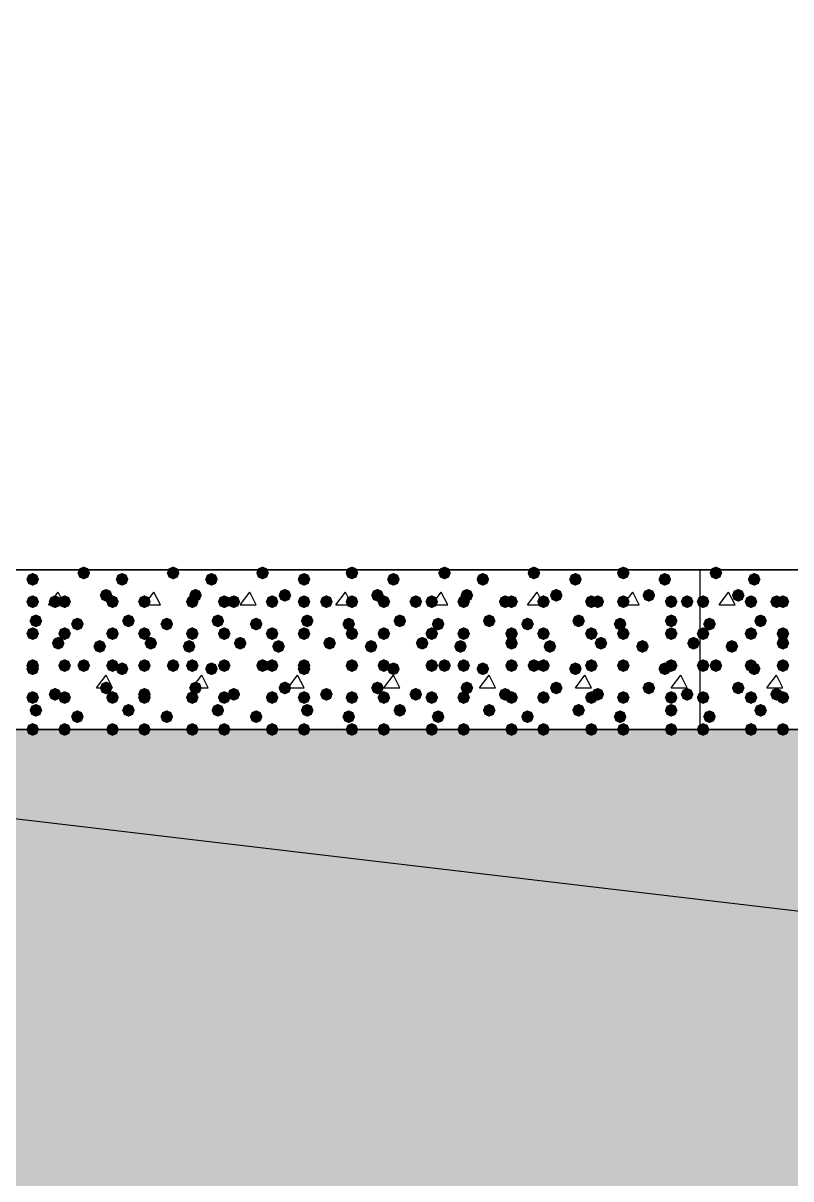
# Model space of a CAD drawing. Header units: millimetres. Extents: x 0 to 420, y 0 to 297.
# Drawn here: x 234.53 to 244.71, y 120.96 to 136.28 of the extents above; entities that cross this region are included whole.
import ezdxf

# ---------------------------------------------------------------- set-up
doc = ezdxf.new("R2010")
doc.units = ezdxf.units.MM
doc.layers.get('0').update_dxf_attribs({"linetype": 'CONTINUOUS'})

msp = doc.modelspace()

# ---------------------------------------------------------------- hatches: boundary and pattern name
at = {"true_color": 0x000008}
for points in [[(234.738333, 128.905), (234.713462, 128.845204), (234.653667, 128.820333), (234.593871, 128.845204), (234.569, 128.905), (234.593871, 128.964796), (234.653667, 128.989667), (234.713462, 128.964796)], [(235.415667, 128.989667), (235.390796, 128.929871), (235.331, 128.905), (235.271204, 128.929871), (235.246333, 128.989667), (235.271204, 129.049462), (235.331, 129.074333), (235.390796, 129.049463)], [(235.923667, 128.905), (235.898796, 128.845204), (235.839, 128.820333), (235.779204, 128.845204), (235.754333, 128.905), (235.779204, 128.964796), (235.839, 128.989667), (235.898796, 128.964796)], [(236.601, 128.989667), (236.576129, 128.929871), (236.516333, 128.905), (236.456538, 128.929871), (236.431667, 128.989667), (236.456537, 129.049462), (236.516333, 129.074333), (236.576129, 129.049463)], [(237.109, 128.905), (237.084129, 128.845204), (237.024333, 128.820333), (236.964538, 128.845204), (236.939667, 128.905), (236.964537, 128.964796), (237.024333, 128.989667), (237.084129, 128.964796)], [(237.786333, 128.989667), (237.761462, 128.929871), (237.701667, 128.905), (237.641871, 128.929871), (237.617, 128.989667), (237.641871, 129.049462), (237.701667, 129.074333), (237.761462, 129.049463)], [(238.336667, 128.905), (238.311796, 128.845204), (238.252, 128.820333), (238.192204, 128.845204), (238.167333, 128.905), (238.192204, 128.964796), (238.252, 128.989667), (238.311796, 128.964796)], [(238.971667, 128.989667), (238.946796, 128.929871), (238.887, 128.905), (238.827204, 128.929871), (238.802333, 128.989667), (238.827204, 129.049462), (238.887, 129.074333), (238.946796, 129.049463)], [(239.522, 128.905), (239.497129, 128.845204), (239.437333, 128.820333), (239.377537, 128.845204), (239.352667, 128.905), (239.377537, 128.964796), (239.437333, 128.989667), (239.497129, 128.964796)], [(240.199333, 128.989667), (240.174463, 128.929871), (240.114667, 128.905), (240.054871, 128.929871), (240.03, 128.989667), (240.054871, 129.049462), (240.114667, 129.074333), (240.174462, 129.049463)], [(240.707333, 128.905), (240.682462, 128.845204), (240.622667, 128.820333), (240.562871, 128.845204), (240.538, 128.905), (240.562871, 128.964796), (240.622667, 128.989667), (240.682462, 128.964796)], [(241.384667, 128.989667), (241.359796, 128.929871), (241.3, 128.905), (241.240204, 128.929871), (241.215333, 128.989667), (241.240204, 129.049462), (241.3, 129.074333), (241.359796, 129.049463)], [(241.935, 128.905), (241.910129, 128.845204), (241.850333, 128.820333), (241.790538, 128.845204), (241.765667, 128.905), (241.790537, 128.964796), (241.850333, 128.989667), (241.910129, 128.964796)], [(242.57, 128.989667), (242.545129, 128.929871), (242.485333, 128.905), (242.425538, 128.929871), (242.400667, 128.989667), (242.425537, 129.049462), (242.485333, 129.074333), (242.545129, 129.049463)], [(243.120333, 128.905), (243.095462, 128.845204), (243.035667, 128.820333), (242.975871, 128.845204), (242.951, 128.905), (242.975871, 128.964796), (243.035667, 128.989667), (243.095462, 128.964796)], [(234.738333, 128.608667), (234.713462, 128.548871), (234.653667, 128.524), (234.593871, 128.548871), (234.569, 128.608667), (234.593871, 128.668462), (234.653667, 128.693333), (234.713462, 128.668463)], [(235.034667, 128.608667), (235.009796, 128.548871), (234.95, 128.524), (234.890204, 128.548871), (234.865333, 128.608667), (234.890204, 128.668462), (234.95, 128.693333), (235.009796, 128.668463)], [(235.161667, 128.608667), (235.136796, 128.548871), (235.077, 128.524), (235.017204, 128.548871), (234.992333, 128.608667), (235.017204, 128.668462), (235.077, 128.693333), (235.136796, 128.668463)], [(235.712, 128.693333), (235.687129, 128.633537), (235.627333, 128.608667), (235.567537, 128.633537), (235.542667, 128.693333), (235.567537, 128.753129), (235.627333, 128.778), (235.687129, 128.753129)], [(235.796667, 128.608667), (235.771796, 128.548871), (235.712, 128.524), (235.652204, 128.548871), (235.627333, 128.608667), (235.652204, 128.668462), (235.712, 128.693333), (235.771796, 128.668463)], [(236.22, 128.608667), (236.195129, 128.548871), (236.135333, 128.524), (236.075538, 128.548871), (236.050667, 128.608667), (236.075537, 128.668462), (236.135333, 128.693333), (236.195129, 128.668463)], [(236.22, 128.608667), (236.195129, 128.548871), (236.135333, 128.524), (236.075538, 128.548871), (236.050667, 128.608667), (236.075537, 128.668462), (236.135333, 128.693333), (236.195129, 128.668463)], [(236.855, 128.608667), (236.830129, 128.548871), (236.770333, 128.524), (236.710538, 128.548871), (236.685667, 128.608667), (236.710537, 128.668462), (236.770333, 128.693333), (236.830129, 128.668463)], [(236.897333, 128.693333), (236.872462, 128.633537), (236.812667, 128.608667), (236.752871, 128.633537), (236.728, 128.693333), (236.752871, 128.753129), (236.812667, 128.778), (236.872462, 128.753129)], [(237.278333, 128.608667), (237.253462, 128.548871), (237.193667, 128.524), (237.133871, 128.548871), (237.109, 128.608667), (237.133871, 128.668462), (237.193667, 128.693333), (237.253462, 128.668463)], [(237.405333, 128.608667), (237.380462, 128.548871), (237.320667, 128.524), (237.260871, 128.548871), (237.236, 128.608667), (237.260871, 128.668462), (237.320667, 128.693333), (237.380462, 128.668463)], [(237.913333, 128.608667), (237.888463, 128.548871), (237.828667, 128.524), (237.768871, 128.548871), (237.744, 128.608667), (237.768871, 128.668462), (237.828667, 128.693333), (237.888462, 128.668463)], [(238.082667, 128.693333), (238.057796, 128.633537), (237.998, 128.608667), (237.938204, 128.633537), (237.913333, 128.693333), (237.938204, 128.753129), (237.998, 128.778), (238.057796, 128.753129)], [(238.336667, 128.608667), (238.311796, 128.548871), (238.252, 128.524), (238.192204, 128.548871), (238.167333, 128.608667), (238.192204, 128.668462), (238.252, 128.693333), (238.311796, 128.668463)], [(238.633, 128.608667), (238.608129, 128.548871), (238.548333, 128.524), (238.488538, 128.548871), (238.463667, 128.608667), (238.488537, 128.668462), (238.548333, 128.693333), (238.608129, 128.668463)], [(238.971667, 128.608667), (238.946796, 128.548871), (238.887, 128.524), (238.827204, 128.548871), (238.802333, 128.608667), (238.827204, 128.668462), (238.887, 128.693333), (238.946796, 128.668463)], [(239.310333, 128.693333), (239.285462, 128.633537), (239.225667, 128.608667), (239.165871, 128.633537), (239.141, 128.693333), (239.165871, 128.753129), (239.225667, 128.778), (239.285462, 128.753129)], [(239.395, 128.608667), (239.370129, 128.548871), (239.310333, 128.524), (239.250538, 128.548871), (239.225667, 128.608667), (239.250537, 128.668462), (239.310333, 128.693333), (239.370129, 128.668463)], [(239.818333, 128.608667), (239.793462, 128.548871), (239.733667, 128.524), (239.673871, 128.548871), (239.649, 128.608667), (239.673871, 128.668462), (239.733667, 128.693333), (239.793462, 128.668463)], [(240.03, 128.608667), (240.005129, 128.548871), (239.945333, 128.524), (239.885538, 128.548871), (239.860667, 128.608667), (239.885537, 128.668462), (239.945333, 128.693333), (240.005129, 128.668463)], [(240.453333, 128.608667), (240.428462, 128.548871), (240.368667, 128.524), (240.308871, 128.548871), (240.284, 128.608667), (240.308871, 128.668462), (240.368667, 128.693333), (240.428462, 128.668463)], [(240.495667, 128.693333), (240.470796, 128.633537), (240.411, 128.608667), (240.351204, 128.633537), (240.326333, 128.693333), (240.351204, 128.753129), (240.411, 128.778), (240.470796, 128.753129)], [(241.003667, 128.608667), (240.978796, 128.548871), (240.919, 128.524), (240.859204, 128.548871), (240.834333, 128.608667), (240.859204, 128.668462), (240.919, 128.693333), (240.978796, 128.668463)], [(241.088333, 128.608667), (241.063462, 128.548871), (241.003667, 128.524), (240.943871, 128.548871), (240.919, 128.608667), (240.943871, 128.668462), (241.003667, 128.693333), (241.063462, 128.668463)], [(241.511667, 128.608667), (241.486796, 128.548871), (241.427, 128.524), (241.367204, 128.548871), (241.342333, 128.608667), (241.367204, 128.668462), (241.427, 128.693333), (241.486796, 128.668463)], [(241.681, 128.693333), (241.656129, 128.633537), (241.596333, 128.608667), (241.536538, 128.633537), (241.511667, 128.693333), (241.536537, 128.753129), (241.596333, 128.778), (241.656129, 128.753129)], [(242.146667, 128.608667), (242.121796, 128.548871), (242.062, 128.524), (242.002204, 128.548871), (241.977333, 128.608667), (242.002204, 128.668462), (242.062, 128.693333), (242.121796, 128.668463)], [(242.231333, 128.608667), (242.206462, 128.548871), (242.146667, 128.524), (242.086871, 128.548871), (242.062, 128.608667), (242.086871, 128.668462), (242.146667, 128.693333), (242.206462, 128.668463)], [(242.57, 128.608667), (242.545129, 128.548871), (242.485333, 128.524), (242.425538, 128.548871), (242.400667, 128.608667), (242.425537, 128.668462), (242.485333, 128.693333), (242.545129, 128.668463)], [(242.908667, 128.693333), (242.883796, 128.633537), (242.824, 128.608667), (242.764204, 128.633537), (242.739333, 128.693333), (242.764204, 128.753129), (242.824, 128.778), (242.883796, 128.753129)], [(243.205, 128.608667), (243.180129, 128.548871), (243.120333, 128.524), (243.060538, 128.548871), (243.035667, 128.608667), (243.060537, 128.668462), (243.120333, 128.693333), (243.180129, 128.668463)], [(243.416667, 128.608667), (243.391796, 128.548871), (243.332, 128.524), (243.272204, 128.548871), (243.247333, 128.608667), (243.272204, 128.668462), (243.332, 128.693333), (243.391796, 128.668463)], [(234.780667, 128.354667), (234.755796, 128.294871), (234.696, 128.27), (234.636204, 128.294871), (234.611333, 128.354667), (234.636204, 128.414462), (234.696, 128.439333), (234.755796, 128.414463)], [(235.331, 128.312333), (235.306129, 128.252537), (235.246333, 128.227667), (235.186538, 128.252537), (235.161667, 128.312333), (235.186537, 128.372129), (235.246333, 128.397), (235.306129, 128.372129)], [(236.008333, 128.354667), (235.983462, 128.294871), (235.923667, 128.27), (235.863871, 128.294871), (235.839, 128.354667), (235.863871, 128.414462), (235.923667, 128.439333), (235.983462, 128.414463)], [(236.516333, 128.312333), (236.491462, 128.252537), (236.431667, 128.227667), (236.371871, 128.252537), (236.347, 128.312333), (236.371871, 128.372129), (236.431667, 128.397), (236.491462, 128.372129)], [(237.193667, 128.354667), (237.168796, 128.294871), (237.109, 128.27), (237.049204, 128.294871), (237.024333, 128.354667), (237.049204, 128.414462), (237.109, 128.439333), (237.168796, 128.414463)], [(237.701667, 128.312333), (237.676796, 128.252537), (237.617, 128.227667), (237.557204, 128.252537), (237.532333, 128.312333), (237.557204, 128.372129), (237.617, 128.397), (237.676796, 128.372129)], [(238.379, 128.354667), (238.354129, 128.294871), (238.294333, 128.27), (238.234537, 128.294871), (238.209667, 128.354667), (238.234537, 128.414462), (238.294333, 128.439333), (238.354129, 128.414463)], [(238.929333, 128.312333), (238.904462, 128.252537), (238.844667, 128.227667), (238.784871, 128.252537), (238.76, 128.312333), (238.784871, 128.372129), (238.844667, 128.397), (238.904462, 128.372129)], [(239.606667, 128.354667), (239.581796, 128.294871), (239.522, 128.27), (239.462204, 128.294871), (239.437333, 128.354667), (239.462204, 128.414462), (239.522, 128.439333), (239.581796, 128.414463)], [(240.114667, 128.312333), (240.089796, 128.252537), (240.03, 128.227667), (239.970204, 128.252537), (239.945333, 128.312333), (239.970204, 128.372129), (240.03, 128.397), (240.089796, 128.372129)], [(240.792, 128.354667), (240.767129, 128.294871), (240.707333, 128.27), (240.647538, 128.294871), (240.622667, 128.354667), (240.647537, 128.414462), (240.707333, 128.439333), (240.767129, 128.414463)], [(241.3, 128.312333), (241.275129, 128.252537), (241.215333, 128.227667), (241.155538, 128.252537), (241.130667, 128.312333), (241.155537, 128.372129), (241.215333, 128.397), (241.275129, 128.372129)], [(241.977333, 128.354667), (241.952462, 128.294871), (241.892667, 128.27), (241.832871, 128.294871), (241.808, 128.354667), (241.832871, 128.414462), (241.892667, 128.439333), (241.952462, 128.414463)], [(242.527667, 128.312333), (242.502796, 128.252537), (242.443, 128.227667), (242.383204, 128.252537), (242.358333, 128.312333), (242.383204, 128.372129), (242.443, 128.397), (242.502796, 128.372129)], [(243.205, 128.354667), (243.180129, 128.294871), (243.120333, 128.27), (243.060538, 128.294871), (243.035667, 128.354667), (243.060537, 128.414462), (243.120333, 128.439333), (243.180129, 128.414463)], [(234.738333, 128.185333), (234.713462, 128.125538), (234.653667, 128.100667), (234.593871, 128.125538), (234.569, 128.185333), (234.593871, 128.245129), (234.653667, 128.27), (234.713462, 128.245129)], [(235.161667, 128.185333), (235.136796, 128.125538), (235.077, 128.100667), (235.017204, 128.125538), (234.992333, 128.185333), (235.017204, 128.245129), (235.077, 128.27), (235.136796, 128.245129)], [(235.796667, 128.185333), (235.771796, 128.125538), (235.712, 128.100667), (235.652204, 128.125538), (235.627333, 128.185333), (235.652204, 128.245129), (235.712, 128.27), (235.771796, 128.245129)], [(236.22, 128.185333), (236.195129, 128.125538), (236.135333, 128.100667), (236.075538, 128.125538), (236.050667, 128.185333), (236.075537, 128.245129), (236.135333, 128.27), (236.195129, 128.245129)], [(236.855, 128.185333), (236.830129, 128.125538), (236.770333, 128.100667), (236.710538, 128.125538), (236.685667, 128.185333), (236.710537, 128.245129), (236.770333, 128.27), (236.830129, 128.245129)], [(237.278333, 128.185333), (237.253462, 128.125538), (237.193667, 128.100667), (237.133871, 128.125538), (237.109, 128.185333), (237.133871, 128.245129), (237.193667, 128.27), (237.253462, 128.245129)], [(237.913333, 128.185333), (237.888463, 128.125538), (237.828667, 128.100667), (237.768871, 128.125538), (237.744, 128.185333), (237.768871, 128.245129), (237.828667, 128.27), (237.888462, 128.245129)], [(238.336667, 128.185333), (238.311796, 128.125538), (238.252, 128.100667), (238.192204, 128.125538), (238.167333, 128.185333), (238.192204, 128.245129), (238.252, 128.27), (238.311796, 128.245129)], [(238.971667, 128.185333), (238.946796, 128.125538), (238.887, 128.100667), (238.827204, 128.125538), (238.802333, 128.185333), (238.827204, 128.245129), (238.887, 128.27), (238.946796, 128.245129)], [(239.395, 128.185333), (239.370129, 128.125538), (239.310333, 128.100667), (239.250538, 128.125538), (239.225667, 128.185333), (239.250537, 128.245129), (239.310333, 128.27), (239.370129, 128.245129)], [(240.03, 128.185333), (240.005129, 128.125538), (239.945333, 128.100667), (239.885538, 128.125538), (239.860667, 128.185333), (239.885537, 128.245129), (239.945333, 128.27), (240.005129, 128.245129)], [(240.453333, 128.185333), (240.428462, 128.125538), (240.368667, 128.100667), (240.308871, 128.125538), (240.284, 128.185333), (240.308871, 128.245129), (240.368667, 128.27), (240.428462, 128.245129)], [(241.088333, 128.185333), (241.063462, 128.125538), (241.003667, 128.100667), (240.943871, 128.125538), (240.919, 128.185333), (240.943871, 128.245129), (241.003667, 128.27), (241.063462, 128.245129)], [(241.511667, 128.185333), (241.486796, 128.125538), (241.427, 128.100667), (241.367204, 128.125538), (241.342333, 128.185333), (241.367204, 128.245129), (241.427, 128.27), (241.486796, 128.245129)], [(242.146667, 128.185333), (242.121796, 128.125538), (242.062, 128.100667), (242.002204, 128.125538), (241.977333, 128.185333), (242.002204, 128.245129), (242.062, 128.27), (242.121796, 128.245129)], [(242.57, 128.185333), (242.545129, 128.125538), (242.485333, 128.100667), (242.425538, 128.125538), (242.400667, 128.185333), (242.425537, 128.245129), (242.485333, 128.27), (242.545129, 128.245129)], [(243.205, 128.185333), (243.180129, 128.125538), (243.120333, 128.100667), (243.060538, 128.125538), (243.035667, 128.185333), (243.060537, 128.245129), (243.120333, 128.27), (243.180129, 128.245129)], [(235.077, 128.058333), (235.052129, 127.998538), (234.992333, 127.973667), (234.932538, 127.998538), (234.907667, 128.058333), (234.932537, 128.118129), (234.992333, 128.143), (235.052129, 128.118129)], [(235.627333, 128.016), (235.602463, 127.956204), (235.542667, 127.931333), (235.482871, 127.956204), (235.458, 128.016), (235.482871, 128.075796), (235.542667, 128.100667), (235.602462, 128.075796)], [(236.304667, 128.058333), (236.279796, 127.998538), (236.22, 127.973667), (236.160204, 127.998538), (236.135333, 128.058333), (236.160204, 128.118129), (236.22, 128.143), (236.279796, 128.118129)], [(236.812667, 128.016), (236.787796, 127.956204), (236.728, 127.931333), (236.668204, 127.956204), (236.643333, 128.016), (236.668204, 128.075796), (236.728, 128.100667), (236.787796, 128.075796)], [(237.49, 128.058333), (237.465129, 127.998538), (237.405333, 127.973667), (237.345538, 127.998538), (237.320667, 128.058333), (237.345537, 128.118129), (237.405333, 128.143), (237.465129, 128.118129)], [(237.998, 128.016), (237.973129, 127.956204), (237.913333, 127.931333), (237.853538, 127.956204), (237.828667, 128.016), (237.853537, 128.075796), (237.913333, 128.100667), (237.973129, 128.075796)], [(238.675333, 128.058333), (238.650462, 127.998538), (238.590667, 127.973667), (238.530871, 127.998538), (238.506, 128.058333), (238.530871, 128.118129), (238.590667, 128.143), (238.650462, 128.118129)], [(239.225667, 128.016), (239.200796, 127.956204), (239.141, 127.931333), (239.081204, 127.956204), (239.056333, 128.016), (239.081204, 128.075796), (239.141, 128.100667), (239.200796, 128.075796)], [(239.903, 128.058333), (239.878129, 127.998538), (239.818333, 127.973667), (239.758537, 127.998538), (239.733667, 128.058333), (239.758537, 128.118129), (239.818333, 128.143), (239.878129, 128.118129)], [(240.411, 128.016), (240.386129, 127.956204), (240.326333, 127.931333), (240.266538, 127.956204), (240.241667, 128.016), (240.266537, 128.075796), (240.326333, 128.100667), (240.386129, 128.075796)], [(241.088333, 128.058333), (241.063462, 127.998538), (241.003667, 127.973667), (240.943871, 127.998538), (240.919, 128.058333), (240.943871, 128.118129), (241.003667, 128.143), (241.063462, 128.118129)], [(241.596333, 128.016), (241.571463, 127.956204), (241.511667, 127.931333), (241.451871, 127.956204), (241.427, 128.016), (241.451871, 128.075796), (241.511667, 128.100667), (241.571462, 128.075796)], [(242.273667, 128.058333), (242.248796, 127.998538), (242.189, 127.973667), (242.129204, 127.998538), (242.104333, 128.058333), (242.129204, 128.118129), (242.189, 128.143), (242.248796, 128.118129)], [(242.824, 128.016), (242.799129, 127.956204), (242.739333, 127.931333), (242.679538, 127.956204), (242.654667, 128.016), (242.679537, 128.075796), (242.739333, 128.100667), (242.799129, 128.075796)], [(243.501333, 128.058333), (243.476462, 127.998538), (243.416667, 127.973667), (243.356871, 127.998538), (243.332, 128.058333), (243.356871, 128.118129), (243.416667, 128.143), (243.476462, 128.118129)], [(234.738333, 127.762), (234.713462, 127.702204), (234.653667, 127.677333), (234.593871, 127.702204), (234.569, 127.762), (234.593871, 127.821796), (234.653667, 127.846667), (234.713462, 127.821796)], [(234.738333, 127.719667), (234.713462, 127.659871), (234.653667, 127.635), (234.593871, 127.659871), (234.569, 127.719667), (234.593871, 127.779462), (234.653667, 127.804333), (234.713462, 127.779463)], [(235.161667, 127.762), (235.136796, 127.702204), (235.077, 127.677333), (235.017204, 127.702204), (234.992333, 127.762), (235.017204, 127.821796), (235.077, 127.846667), (235.136796, 127.821796)], [(235.415667, 127.762), (235.390796, 127.702204), (235.331, 127.677333), (235.271204, 127.702204), (235.246333, 127.762), (235.271204, 127.821796), (235.331, 127.846667), (235.390796, 127.821796)], [(235.796667, 127.762), (235.771796, 127.702204), (235.712, 127.677333), (235.652204, 127.702204), (235.627333, 127.762), (235.652204, 127.821796), (235.712, 127.846667), (235.771796, 127.821796)], [(235.923667, 127.719667), (235.898796, 127.659871), (235.839, 127.635), (235.779204, 127.659871), (235.754333, 127.719667), (235.779204, 127.779462), (235.839, 127.804333), (235.898796, 127.779463)], [(236.22, 127.762), (236.195129, 127.702204), (236.135333, 127.677333), (236.075538, 127.702204), (236.050667, 127.762), (236.075537, 127.821796), (236.135333, 127.846667), (236.195129, 127.821796)], [(236.601, 127.762), (236.576129, 127.702204), (236.516333, 127.677333), (236.456538, 127.702204), (236.431667, 127.762), (236.456537, 127.821796), (236.516333, 127.846667), (236.576129, 127.821796)], [(236.855, 127.762), (236.830129, 127.702204), (236.770333, 127.677333), (236.710538, 127.702204), (236.685667, 127.762), (236.710537, 127.821796), (236.770333, 127.846667), (236.830129, 127.821796)], [(237.109, 127.719667), (237.084129, 127.659871), (237.024333, 127.635), (236.964538, 127.659871), (236.939667, 127.719667), (236.964537, 127.779462), (237.024333, 127.804333), (237.084129, 127.779463)], [(237.278333, 127.762), (237.253462, 127.702204), (237.193667, 127.677333), (237.133871, 127.702204), (237.109, 127.762), (237.133871, 127.821796), (237.193667, 127.846667), (237.253462, 127.821796)], [(237.786333, 127.762), (237.761462, 127.702204), (237.701667, 127.677333), (237.641871, 127.702204), (237.617, 127.762), (237.641871, 127.821796), (237.701667, 127.846667), (237.761462, 127.821796)], [(237.913333, 127.762), (237.888463, 127.702204), (237.828667, 127.677333), (237.768871, 127.702204), (237.744, 127.762), (237.768871, 127.821796), (237.828667, 127.846667), (237.888462, 127.821796)], [(238.336667, 127.762), (238.311796, 127.702204), (238.252, 127.677333), (238.192204, 127.702204), (238.167333, 127.762), (238.192204, 127.821796), (238.252, 127.846667), (238.311796, 127.821796)], [(238.336667, 127.719667), (238.311796, 127.659871), (238.252, 127.635), (238.192204, 127.659871), (238.167333, 127.719667), (238.192204, 127.779462), (238.252, 127.804333), (238.311796, 127.779463)], [(238.971667, 127.762), (238.946796, 127.702204), (238.887, 127.677333), (238.827204, 127.702204), (238.802333, 127.762), (238.827204, 127.821796), (238.887, 127.846667), (238.946796, 127.821796)], [(238.971667, 127.762), (238.946796, 127.702204), (238.887, 127.677333), (238.827204, 127.702204), (238.802333, 127.762), (238.827204, 127.821796), (238.887, 127.846667), (238.946796, 127.821796)], [(239.395, 127.762), (239.370129, 127.702204), (239.310333, 127.677333), (239.250538, 127.702204), (239.225667, 127.762), (239.250537, 127.821796), (239.310333, 127.846667), (239.370129, 127.821796)], [(239.522, 127.719667), (239.497129, 127.659871), (239.437333, 127.635), (239.377537, 127.659871), (239.352667, 127.719667), (239.377537, 127.779462), (239.437333, 127.804333), (239.497129, 127.779463)], [(240.03, 127.762), (240.005129, 127.702204), (239.945333, 127.677333), (239.885538, 127.702204), (239.860667, 127.762), (239.885537, 127.821796), (239.945333, 127.846667), (240.005129, 127.821796)], [(240.199333, 127.762), (240.174463, 127.702204), (240.114667, 127.677333), (240.054871, 127.702204), (240.03, 127.762), (240.054871, 127.821796), (240.114667, 127.846667), (240.174462, 127.821796)], [(240.453333, 127.762), (240.428462, 127.702204), (240.368667, 127.677333), (240.308871, 127.702204), (240.284, 127.762), (240.308871, 127.821796), (240.368667, 127.846667), (240.428462, 127.821796)], [(240.707333, 127.719667), (240.682462, 127.659871), (240.622667, 127.635), (240.562871, 127.659871), (240.538, 127.719667), (240.562871, 127.779462), (240.622667, 127.804333), (240.682462, 127.779463)], [(241.088333, 127.762), (241.063462, 127.702204), (241.003667, 127.677333), (240.943871, 127.702204), (240.919, 127.762), (240.943871, 127.821796), (241.003667, 127.846667), (241.063462, 127.821796)], [(241.384667, 127.762), (241.359796, 127.702204), (241.3, 127.677333), (241.240204, 127.702204), (241.215333, 127.762), (241.240204, 127.821796), (241.3, 127.846667), (241.359796, 127.821796)], [(241.511667, 127.762), (241.486796, 127.702204), (241.427, 127.677333), (241.367204, 127.702204), (241.342333, 127.762), (241.367204, 127.821796), (241.427, 127.846667), (241.486796, 127.821796)], [(241.935, 127.719667), (241.910129, 127.659871), (241.850333, 127.635), (241.790538, 127.659871), (241.765667, 127.719667), (241.790537, 127.779462), (241.850333, 127.804333), (241.910129, 127.779463)], [(242.146667, 127.762), (242.121796, 127.702204), (242.062, 127.677333), (242.002204, 127.702204), (241.977333, 127.762), (242.002204, 127.821796), (242.062, 127.846667), (242.121796, 127.821796)], [(242.57, 127.762), (242.545129, 127.702204), (242.485333, 127.677333), (242.425538, 127.702204), (242.400667, 127.762), (242.425537, 127.821796), (242.485333, 127.846667), (242.545129, 127.821796)], [(242.57, 127.762), (242.545129, 127.702204), (242.485333, 127.677333), (242.425538, 127.702204), (242.400667, 127.762), (242.425537, 127.821796), (242.485333, 127.846667), (242.545129, 127.821796)], [(243.120333, 127.719667), (243.095462, 127.659871), (243.035667, 127.635), (242.975871, 127.659871), (242.951, 127.719667), (242.975871, 127.779462), (243.035667, 127.804333), (243.095462, 127.779463)], [(243.205, 127.762), (243.180129, 127.702204), (243.120333, 127.677333), (243.060538, 127.702204), (243.035667, 127.762), (243.060537, 127.821796), (243.120333, 127.846667), (243.180129, 127.821796)], [(235.034667, 127.381), (235.009796, 127.321204), (234.95, 127.296333), (234.890204, 127.321204), (234.865333, 127.381), (234.890204, 127.440796), (234.95, 127.465667), (235.009796, 127.440796)], [(235.712, 127.465667), (235.687129, 127.405871), (235.627333, 127.381), (235.567537, 127.405871), (235.542667, 127.465667), (235.567537, 127.525462), (235.627333, 127.550333), (235.687129, 127.525463)], [(236.22, 127.381), (236.195129, 127.321204), (236.135333, 127.296333), (236.075538, 127.321204), (236.050667, 127.381), (236.075537, 127.440796), (236.135333, 127.465667), (236.195129, 127.440796)], [(236.897333, 127.465667), (236.872462, 127.405871), (236.812667, 127.381), (236.752871, 127.405871), (236.728, 127.465667), (236.752871, 127.525462), (236.812667, 127.550333), (236.872462, 127.525463)], [(237.405333, 127.381), (237.380462, 127.321204), (237.320667, 127.296333), (237.260871, 127.321204), (237.236, 127.381), (237.260871, 127.440796), (237.320667, 127.465667), (237.380462, 127.440796)], [(238.082667, 127.465667), (238.057796, 127.405871), (237.998, 127.381), (237.938204, 127.405871), (237.913333, 127.465667), (237.938204, 127.525462), (237.998, 127.550333), (238.057796, 127.525463)], [(238.633, 127.381), (238.608129, 127.321204), (238.548333, 127.296333), (238.488538, 127.321204), (238.463667, 127.381), (238.488537, 127.440796), (238.548333, 127.465667), (238.608129, 127.440796)], [(239.310333, 127.465667), (239.285462, 127.405871), (239.225667, 127.381), (239.165871, 127.405871), (239.141, 127.465667), (239.165871, 127.525462), (239.225667, 127.550333), (239.285462, 127.525463)], [(239.818333, 127.381), (239.793462, 127.321204), (239.733667, 127.296333), (239.673871, 127.321204), (239.649, 127.381), (239.673871, 127.440796), (239.733667, 127.465667), (239.793462, 127.440796)], [(240.495667, 127.465667), (240.470796, 127.405871), (240.411, 127.381), (240.351204, 127.405871), (240.326333, 127.465667), (240.351204, 127.525462), (240.411, 127.550333), (240.470796, 127.525463)], [(241.003667, 127.381), (240.978796, 127.321204), (240.919, 127.296333), (240.859204, 127.321204), (240.834333, 127.381), (240.859204, 127.440796), (240.919, 127.465667), (240.978796, 127.440796)], [(241.681, 127.465667), (241.656129, 127.405871), (241.596333, 127.381), (241.536538, 127.405871), (241.511667, 127.465667), (241.536537, 127.525462), (241.596333, 127.550333), (241.656129, 127.525463)], [(242.231333, 127.381), (242.206462, 127.321204), (242.146667, 127.296333), (242.086871, 127.321204), (242.062, 127.381), (242.086871, 127.440796), (242.146667, 127.465667), (242.206462, 127.440796)], [(242.908667, 127.465667), (242.883796, 127.405871), (242.824, 127.381), (242.764204, 127.405871), (242.739333, 127.465667), (242.764204, 127.525462), (242.824, 127.550333), (242.883796, 127.525463)], [(243.416667, 127.381), (243.391796, 127.321204), (243.332, 127.296333), (243.272204, 127.321204), (243.247333, 127.381), (243.272204, 127.440796), (243.332, 127.465667), (243.391796, 127.440796)], [(234.738333, 127.338667), (234.713462, 127.278871), (234.653667, 127.254), (234.593871, 127.278871), (234.569, 127.338667), (234.593871, 127.398462), (234.653667, 127.423333), (234.713462, 127.398463)], [(235.161667, 127.338667), (235.136796, 127.278871), (235.077, 127.254), (235.017204, 127.278871), (234.992333, 127.338667), (235.017204, 127.398462), (235.077, 127.423333), (235.136796, 127.398463)], [(235.796667, 127.338667), (235.771796, 127.278871), (235.712, 127.254), (235.652204, 127.278871), (235.627333, 127.338667), (235.652204, 127.398462), (235.712, 127.423333), (235.771796, 127.398463)], [(236.22, 127.338667), (236.195129, 127.278871), (236.135333, 127.254), (236.075538, 127.278871), (236.050667, 127.338667), (236.075537, 127.398462), (236.135333, 127.423333), (236.195129, 127.398463)], [(236.855, 127.338667), (236.830129, 127.278871), (236.770333, 127.254), (236.710538, 127.278871), (236.685667, 127.338667), (236.710537, 127.398462), (236.770333, 127.423333), (236.830129, 127.398463)], [(237.278333, 127.338667), (237.253462, 127.278871), (237.193667, 127.254), (237.133871, 127.278871), (237.109, 127.338667), (237.133871, 127.398462), (237.193667, 127.423333), (237.253462, 127.398463)], [(237.913333, 127.338667), (237.888463, 127.278871), (237.828667, 127.254), (237.768871, 127.278871), (237.744, 127.338667), (237.768871, 127.398462), (237.828667, 127.423333), (237.888462, 127.398463)], [(238.336667, 127.338667), (238.311796, 127.278871), (238.252, 127.254), (238.192204, 127.278871), (238.167333, 127.338667), (238.192204, 127.398462), (238.252, 127.423333), (238.311796, 127.398463)], [(238.971667, 127.338667), (238.946796, 127.278871), (238.887, 127.254), (238.827204, 127.278871), (238.802333, 127.338667), (238.827204, 127.398462), (238.887, 127.423333), (238.946796, 127.398463)], [(239.395, 127.338667), (239.370129, 127.278871), (239.310333, 127.254), (239.250538, 127.278871), (239.225667, 127.338667), (239.250537, 127.398462), (239.310333, 127.423333), (239.370129, 127.398463)], [(240.03, 127.338667), (240.005129, 127.278871), (239.945333, 127.254), (239.885538, 127.278871), (239.860667, 127.338667), (239.885537, 127.398462), (239.945333, 127.423333), (240.005129, 127.398463)], [(240.453333, 127.338667), (240.428462, 127.278871), (240.368667, 127.254), (240.308871, 127.278871), (240.284, 127.338667), (240.308871, 127.398462), (240.368667, 127.423333), (240.428462, 127.398463)], [(241.088333, 127.338667), (241.063462, 127.278871), (241.003667, 127.254), (240.943871, 127.278871), (240.919, 127.338667), (240.943871, 127.398462), (241.003667, 127.423333), (241.063462, 127.398463)], [(241.511667, 127.338667), (241.486796, 127.278871), (241.427, 127.254), (241.367204, 127.278871), (241.342333, 127.338667), (241.367204, 127.398462), (241.427, 127.423333), (241.486796, 127.398463)], [(242.146667, 127.338667), (242.121796, 127.278871), (242.062, 127.254), (242.002204, 127.278871), (241.977333, 127.338667), (242.002204, 127.398462), (242.062, 127.423333), (242.121796, 127.398463)], [(242.57, 127.338667), (242.545129, 127.278871), (242.485333, 127.254), (242.425538, 127.278871), (242.400667, 127.338667), (242.425537, 127.398462), (242.485333, 127.423333), (242.545129, 127.398463)], [(243.205, 127.338667), (243.180129, 127.278871), (243.120333, 127.254), (243.060538, 127.278871), (243.035667, 127.338667), (243.060537, 127.398462), (243.120333, 127.423333), (243.180129, 127.398463)], [(234.780667, 127.169333), (234.755796, 127.109537), (234.696, 127.084667), (234.636204, 127.109537), (234.611333, 127.169333), (234.636204, 127.229129), (234.696, 127.254), (234.755796, 127.229129)], [(235.331, 127.084667), (235.306129, 127.024871), (235.246333, 127), (235.186538, 127.024871), (235.161667, 127.084667), (235.186537, 127.144462), (235.246333, 127.169333), (235.306129, 127.144463)], [(236.008333, 127.169333), (235.983462, 127.109537), (235.923667, 127.084667), (235.863871, 127.109537), (235.839, 127.169333), (235.863871, 127.229129), (235.923667, 127.254), (235.983462, 127.229129)], [(236.516333, 127.084667), (236.491462, 127.024871), (236.431667, 127), (236.371871, 127.024871), (236.347, 127.084667), (236.371871, 127.144462), (236.431667, 127.169333), (236.491462, 127.144463)], [(237.193667, 127.169333), (237.168796, 127.109537), (237.109, 127.084667), (237.049204, 127.109537), (237.024333, 127.169333), (237.049204, 127.229129), (237.109, 127.254), (237.168796, 127.229129)], [(237.701667, 127.084667), (237.676796, 127.024871), (237.617, 127), (237.557204, 127.024871), (237.532333, 127.084667), (237.557204, 127.144462), (237.617, 127.169333), (237.676796, 127.144463)], [(238.379, 127.169333), (238.354129, 127.109537), (238.294333, 127.084667), (238.234537, 127.109537), (238.209667, 127.169333), (238.234537, 127.229129), (238.294333, 127.254), (238.354129, 127.229129)], [(238.929333, 127.084667), (238.904462, 127.024871), (238.844667, 127), (238.784871, 127.024871), (238.76, 127.084667), (238.784871, 127.144462), (238.844667, 127.169333), (238.904462, 127.144463)], [(239.606667, 127.169333), (239.581796, 127.109537), (239.522, 127.084667), (239.462204, 127.109537), (239.437333, 127.169333), (239.462204, 127.229129), (239.522, 127.254), (239.581796, 127.229129)], [(240.114667, 127.084667), (240.089796, 127.024871), (240.03, 127), (239.970204, 127.024871), (239.945333, 127.084667), (239.970204, 127.144462), (240.03, 127.169333), (240.089796, 127.144463)], [(240.792, 127.169333), (240.767129, 127.109537), (240.707333, 127.084667), (240.647538, 127.109537), (240.622667, 127.169333), (240.647537, 127.229129), (240.707333, 127.254), (240.767129, 127.229129)], [(241.3, 127.084667), (241.275129, 127.024871), (241.215333, 127), (241.155538, 127.024871), (241.130667, 127.084667), (241.155537, 127.144462), (241.215333, 127.169333), (241.275129, 127.144463)], [(241.977333, 127.169333), (241.952462, 127.109537), (241.892667, 127.084667), (241.832871, 127.109537), (241.808, 127.169333), (241.832871, 127.229129), (241.892667, 127.254), (241.952462, 127.229129)], [(242.527667, 127.084667), (242.502796, 127.024871), (242.443, 127), (242.383204, 127.024871), (242.358333, 127.084667), (242.383204, 127.144462), (242.443, 127.169333), (242.502796, 127.144463)], [(243.205, 127.169333), (243.180129, 127.109537), (243.120333, 127.084667), (243.060538, 127.109537), (243.035667, 127.169333), (243.060537, 127.229129), (243.120333, 127.254), (243.180129, 127.229129)], [(234.738333, 126.915333), (234.713462, 126.855538), (234.653667, 126.830667), (234.593871, 126.855538), (234.569, 126.915333), (234.593871, 126.975129), (234.653667, 127), (234.713462, 126.975129)], [(235.161667, 126.915333), (235.136796, 126.855538), (235.077, 126.830667), (235.017204, 126.855538), (234.992333, 126.915333), (235.017204, 126.975129), (235.077, 127), (235.136796, 126.975129)], [(235.796667, 126.915333), (235.771796, 126.855538), (235.712, 126.830667), (235.652204, 126.855538), (235.627333, 126.915333), (235.652204, 126.975129), (235.712, 127), (235.771796, 126.975129)], [(236.22, 126.915333), (236.195129, 126.855538), (236.135333, 126.830667), (236.075538, 126.855538), (236.050667, 126.915333), (236.075537, 126.975129), (236.135333, 127), (236.195129, 126.975129)], [(236.855, 126.915333), (236.830129, 126.855538), (236.770333, 126.830667), (236.710538, 126.855538), (236.685667, 126.915333), (236.710537, 126.975129), (236.770333, 127), (236.830129, 126.975129)], [(237.278333, 126.915333), (237.253462, 126.855538), (237.193667, 126.830667), (237.133871, 126.855538), (237.109, 126.915333), (237.133871, 126.975129), (237.193667, 127), (237.253462, 126.975129)], [(237.913333, 126.915333), (237.888463, 126.855538), (237.828667, 126.830667), (237.768871, 126.855538), (237.744, 126.915333), (237.768871, 126.975129), (237.828667, 127), (237.888462, 126.975129)], [(238.336667, 126.915333), (238.311796, 126.855538), (238.252, 126.830667), (238.192204, 126.855538), (238.167333, 126.915333), (238.192204, 126.975129), (238.252, 127), (238.311796, 126.975129)], [(238.971667, 126.915333), (238.946796, 126.855538), (238.887, 126.830667), (238.827204, 126.855538), (238.802333, 126.915333), (238.827204, 126.975129), (238.887, 127), (238.946796, 126.975129)], [(239.395, 126.915333), (239.370129, 126.855538), (239.310333, 126.830667), (239.250538, 126.855538), (239.225667, 126.915333), (239.250537, 126.975129), (239.310333, 127), (239.370129, 126.975129)], [(240.03, 126.915333), (240.005129, 126.855538), (239.945333, 126.830667), (239.885538, 126.855538), (239.860667, 126.915333), (239.885537, 126.975129), (239.945333, 127), (240.005129, 126.975129)], [(240.453333, 126.915333), (240.428462, 126.855538), (240.368667, 126.830667), (240.308871, 126.855538), (240.284, 126.915333), (240.308871, 126.975129), (240.368667, 127), (240.428462, 126.975129)], [(241.088333, 126.915333), (241.063462, 126.855538), (241.003667, 126.830667), (240.943871, 126.855538), (240.919, 126.915333), (240.943871, 126.975129), (241.003667, 127), (241.063462, 126.975129)], [(241.511667, 126.915333), (241.486796, 126.855538), (241.427, 126.830667), (241.367204, 126.855538), (241.342333, 126.915333), (241.367204, 126.975129), (241.427, 127), (241.486796, 126.975129)], [(242.146667, 126.915333), (242.121796, 126.855538), (242.062, 126.830667), (242.002204, 126.855538), (241.977333, 126.915333), (242.002204, 126.975129), (242.062, 127), (242.121796, 126.975129)], [(242.57, 126.915333), (242.545129, 126.855538), (242.485333, 126.830667), (242.425538, 126.855538), (242.400667, 126.915333), (242.425537, 126.975129), (242.485333, 127), (242.545129, 126.975129)], [(243.205, 126.915333), (243.180129, 126.855538), (243.120333, 126.830667), (243.060538, 126.855538), (243.035667, 126.915333), (243.060537, 126.975129), (243.120333, 127), (243.180129, 126.975129)]]:
    msp.add_hatch(color=0, dxfattribs=at).paths.add_polyline_path(points, flags=0)
at = {"true_color": 0x000007}
for points in [[(243.797667, 128.989667), (243.772796, 128.929871), (243.713, 128.905), (243.653204, 128.929871), (243.628333, 128.989667), (243.653204, 129.049462), (243.713, 129.074333), (243.772796, 129.049463)], [(244.305667, 128.905), (244.280796, 128.845204), (244.221, 128.820333), (244.161204, 128.845204), (244.136333, 128.905), (244.161204, 128.964796), (244.221, 128.989667), (244.280796, 128.964796)], [(243.628333, 128.608667), (243.603462, 128.548871), (243.543667, 128.524), (243.483871, 128.548871), (243.459, 128.608667), (243.483871, 128.668462), (243.543667, 128.693333), (243.603462, 128.668463)], [(244.094, 128.693333), (244.069129, 128.633537), (244.009333, 128.608667), (243.949538, 128.633537), (243.924667, 128.693333), (243.949537, 128.753129), (244.009333, 128.778), (244.069129, 128.753129)], [(244.263333, 128.608667), (244.238463, 128.548871), (244.178667, 128.524), (244.118871, 128.548871), (244.094, 128.608667), (244.118871, 128.668462), (244.178667, 128.693333), (244.238462, 128.668463)], [(244.602, 128.608667), (244.577129, 128.548871), (244.517333, 128.524), (244.457538, 128.548871), (244.432667, 128.608667), (244.457537, 128.668462), (244.517333, 128.693333), (244.577129, 128.668463)], [(244.686667, 128.608667), (244.661796, 128.548871), (244.602, 128.524), (244.542204, 128.548871), (244.517333, 128.608667), (244.542204, 128.668462), (244.602, 128.693333), (244.661796, 128.668463)], [(243.713, 128.312333), (243.688129, 128.252537), (243.628333, 128.227667), (243.568537, 128.252537), (243.543667, 128.312333), (243.568537, 128.372129), (243.628333, 128.397), (243.688129, 128.372129)], [(244.390333, 128.354667), (244.365462, 128.294871), (244.305667, 128.27), (244.245871, 128.294871), (244.221, 128.354667), (244.245871, 128.414462), (244.305667, 128.439333), (244.365462, 128.414463)], [(243.628333, 128.185333), (243.603462, 128.125538), (243.543667, 128.100667), (243.483871, 128.125538), (243.459, 128.185333), (243.483871, 128.245129), (243.543667, 128.27), (243.603462, 128.245129)], [(244.263333, 128.185333), (244.238463, 128.125538), (244.178667, 128.100667), (244.118871, 128.125538), (244.094, 128.185333), (244.118871, 128.245129), (244.178667, 128.27), (244.238462, 128.245129)], [(244.686667, 128.185333), (244.661796, 128.125538), (244.602, 128.100667), (244.542204, 128.125538), (244.517333, 128.185333), (244.542204, 128.245129), (244.602, 128.27), (244.661796, 128.245129)], [(244.009333, 128.016), (243.984463, 127.956204), (243.924667, 127.931333), (243.864871, 127.956204), (243.84, 128.016), (243.864871, 128.075796), (243.924667, 128.100667), (243.984462, 128.075796)], [(244.686667, 128.058333), (244.661796, 127.998538), (244.602, 127.973667), (244.542204, 127.998538), (244.517333, 128.058333), (244.542204, 128.118129), (244.602, 128.143), (244.661796, 128.118129)], [(243.628333, 127.762), (243.603462, 127.702204), (243.543667, 127.677333), (243.483871, 127.702204), (243.459, 127.762), (243.483871, 127.821796), (243.543667, 127.846667), (243.603462, 127.821796)], [(243.797667, 127.762), (243.772796, 127.702204), (243.713, 127.677333), (243.653204, 127.702204), (243.628333, 127.762), (243.653204, 127.821796), (243.713, 127.846667), (243.772796, 127.821796)], [(244.263333, 127.762), (244.238463, 127.702204), (244.178667, 127.677333), (244.118871, 127.702204), (244.094, 127.762), (244.118871, 127.821796), (244.178667, 127.846667), (244.238462, 127.821796)], [(244.305667, 127.719667), (244.280796, 127.659871), (244.221, 127.635), (244.161204, 127.659871), (244.136333, 127.719667), (244.161204, 127.779462), (244.221, 127.804333), (244.280796, 127.779463)], [(244.686667, 127.762), (244.661796, 127.702204), (244.602, 127.677333), (244.542204, 127.702204), (244.517333, 127.762), (244.542204, 127.821796), (244.602, 127.846667), (244.661796, 127.821796)], [(244.094, 127.465667), (244.069129, 127.405871), (244.009333, 127.381), (243.949538, 127.405871), (243.924667, 127.465667), (243.949537, 127.525462), (244.009333, 127.550333), (244.069129, 127.525463)], [(244.602, 127.381), (244.577129, 127.321204), (244.517333, 127.296333), (244.457538, 127.321204), (244.432667, 127.381), (244.457537, 127.440796), (244.517333, 127.465667), (244.577129, 127.440796)], [(243.628333, 127.338667), (243.603462, 127.278871), (243.543667, 127.254), (243.483871, 127.278871), (243.459, 127.338667), (243.483871, 127.398462), (243.543667, 127.423333), (243.603462, 127.398463)], [(244.263333, 127.338667), (244.238463, 127.278871), (244.178667, 127.254), (244.118871, 127.278871), (244.094, 127.338667), (244.118871, 127.398462), (244.178667, 127.423333), (244.238462, 127.398463)], [(244.686667, 127.338667), (244.661796, 127.278871), (244.602, 127.254), (244.542204, 127.278871), (244.517333, 127.338667), (244.542204, 127.398462), (244.602, 127.423333), (244.661796, 127.398463)], [(243.713, 127.084667), (243.688129, 127.024871), (243.628333, 127), (243.568537, 127.024871), (243.543667, 127.084667), (243.568537, 127.144462), (243.628333, 127.169333), (243.688129, 127.144463)], [(244.390333, 127.169333), (244.365462, 127.109537), (244.305667, 127.084667), (244.245871, 127.109537), (244.221, 127.169333), (244.245871, 127.229129), (244.305667, 127.254), (244.365462, 127.229129)], [(243.628333, 126.915333), (243.603462, 126.855538), (243.543667, 126.830667), (243.483871, 126.855538), (243.459, 126.915333), (243.483871, 126.975129), (243.543667, 127), (243.603462, 126.975129)], [(244.263333, 126.915333), (244.238463, 126.855538), (244.178667, 126.830667), (244.118871, 126.855538), (244.094, 126.915333), (244.118871, 126.975129), (244.178667, 127), (244.238462, 126.975129)], [(244.686667, 126.915333), (244.661796, 126.855538), (244.602, 126.830667), (244.542204, 126.855538), (244.517333, 126.915333), (244.542204, 126.975129), (244.602, 127), (244.661796, 126.975129)]]:
    msp.add_hatch(color=0, dxfattribs=at).paths.add_polyline_path(points, flags=0)
at = {"true_color": 0x000008}
h = msp.add_hatch(color=0, dxfattribs=at)
h.paths.add_polyline_path([(385.826, 126.915333), (224.409, 126.915333), (385.826, 107.865333)], flags=0)
h.paths.add_polyline_path([(224.409, 126.915333), (385.826, 107.865333), (224.409, 107.865333)], flags=0)

# ---------------------------------------------------------------- linework, layer by layer
at = {"color": 0, "true_color": 0x000007}
for points in [[(38.650333, 126.915333), (38.650333, 150.241), (386.884333, 150.241), (386.884333, 126.915333), (224.409, 126.915333), (224.409, 105.748667), (201.125667, 105.748667), (201.125667, 126.915333)], [(38.650333, 126.915333), (38.650333, 150.241), (386.884333, 150.241), (386.884333, 126.915333), (224.409, 126.915333), (224.409, 105.748667), (201.125667, 105.748667), (201.125667, 126.915333)], [(243.501333, 129.032), (243.501333, 126.915333), (245.618, 126.915333), (245.618, 129.032)]]:
    msp.add_lwpolyline(points, close=True, dxfattribs=at)
at = {"color": 0, "true_color": 0x0000fd}
msp.add_lwpolyline([(222.292333, 129.032), (384.767667, 129.032), (384.767667, 148.124333), (40.767, 148.124333), (40.767, 129.032), (203.242333, 129.032), (203.242333, 107.865333), (222.292333, 107.865333)], close=True, dxfattribs=at)
at = {"color": 0, "true_color": 0x000007}
for points in [[(243.501333, 129.032), (224.409, 129.032)], [(243.755333, 128.566333), (243.882333, 128.735667)], [(243.967, 128.566333), (243.882333, 128.735667)], [(243.755333, 128.566333), (243.967, 128.566333)], [(244.390333, 127.465667), (244.517333, 127.635)], [(244.602, 127.465667), (244.517333, 127.635)], [(244.390333, 127.465667), (244.602, 127.465667)], [(224.409, 126.915333), (243.501333, 126.915333)]]:
    msp.add_lwpolyline(points, dxfattribs=at)
at = {"color": 0, "true_color": 0x000008}
for points in [[(234.865333, 128.566333), (234.992333, 128.735667)], [(235.077, 128.566333), (234.992333, 128.735667)], [(236.135333, 128.566333), (236.262333, 128.735667)], [(236.347, 128.566333), (236.262333, 128.735667)], [(237.405333, 128.566333), (237.532333, 128.735667)], [(237.617, 128.566333), (237.532333, 128.735667)], [(238.675333, 128.566333), (238.802333, 128.735667)], [(238.887, 128.566333), (238.802333, 128.735667)], [(239.945333, 128.566333), (240.072333, 128.735667)], [(240.157, 128.566333), (240.072333, 128.735667)], [(241.215333, 128.566333), (241.342333, 128.735667)], [(241.427, 128.566333), (241.342333, 128.735667)], [(242.485333, 128.566333), (242.612333, 128.735667)], [(242.697, 128.566333), (242.612333, 128.735667)], [(234.865333, 128.566333), (235.077, 128.566333)], [(236.135333, 128.566333), (236.347, 128.566333)], [(237.405333, 128.566333), (237.617, 128.566333)], [(238.675333, 128.566333), (238.887, 128.566333)], [(239.945333, 128.566333), (240.157, 128.566333)], [(241.215333, 128.566333), (241.427, 128.566333)], [(242.485333, 128.566333), (242.697, 128.566333)], [(235.500333, 127.465667), (235.627333, 127.635)], [(235.712, 127.465667), (235.627333, 127.635)], [(236.770333, 127.465667), (236.897333, 127.635)], [(236.982, 127.465667), (236.897333, 127.635)], [(238.040333, 127.465667), (238.167333, 127.635)], [(238.252, 127.465667), (238.167333, 127.635)], [(239.310333, 127.465667), (239.437333, 127.635)], [(239.522, 127.465667), (239.437333, 127.635)], [(240.580333, 127.465667), (240.707333, 127.635)], [(240.792, 127.465667), (240.707333, 127.635)], [(241.850333, 127.465667), (241.977333, 127.635)], [(242.062, 127.465667), (241.977333, 127.635)], [(243.120333, 127.465667), (243.247333, 127.635)], [(243.332, 127.465667), (243.247333, 127.635)], [(235.500333, 127.465667), (235.712, 127.465667)], [(236.770333, 127.465667), (236.982, 127.465667)], [(238.040333, 127.465667), (238.252, 127.465667)], [(239.310333, 127.465667), (239.522, 127.465667)], [(240.580333, 127.465667), (240.792, 127.465667)], [(241.850333, 127.465667), (242.062, 127.465667)], [(243.120333, 127.465667), (243.332, 127.465667)]]:
    msp.add_lwpolyline(points, dxfattribs=at)
for points in [[(385.826, 126.915333), (224.409, 126.915333), (385.826, 107.865333)], [(224.409, 126.915333), (385.826, 107.865333), (224.409, 107.865333)]]:
    msp.add_lwpolyline(points, close=True, dxfattribs=at)

doc.saveas('drawing.dxf')
